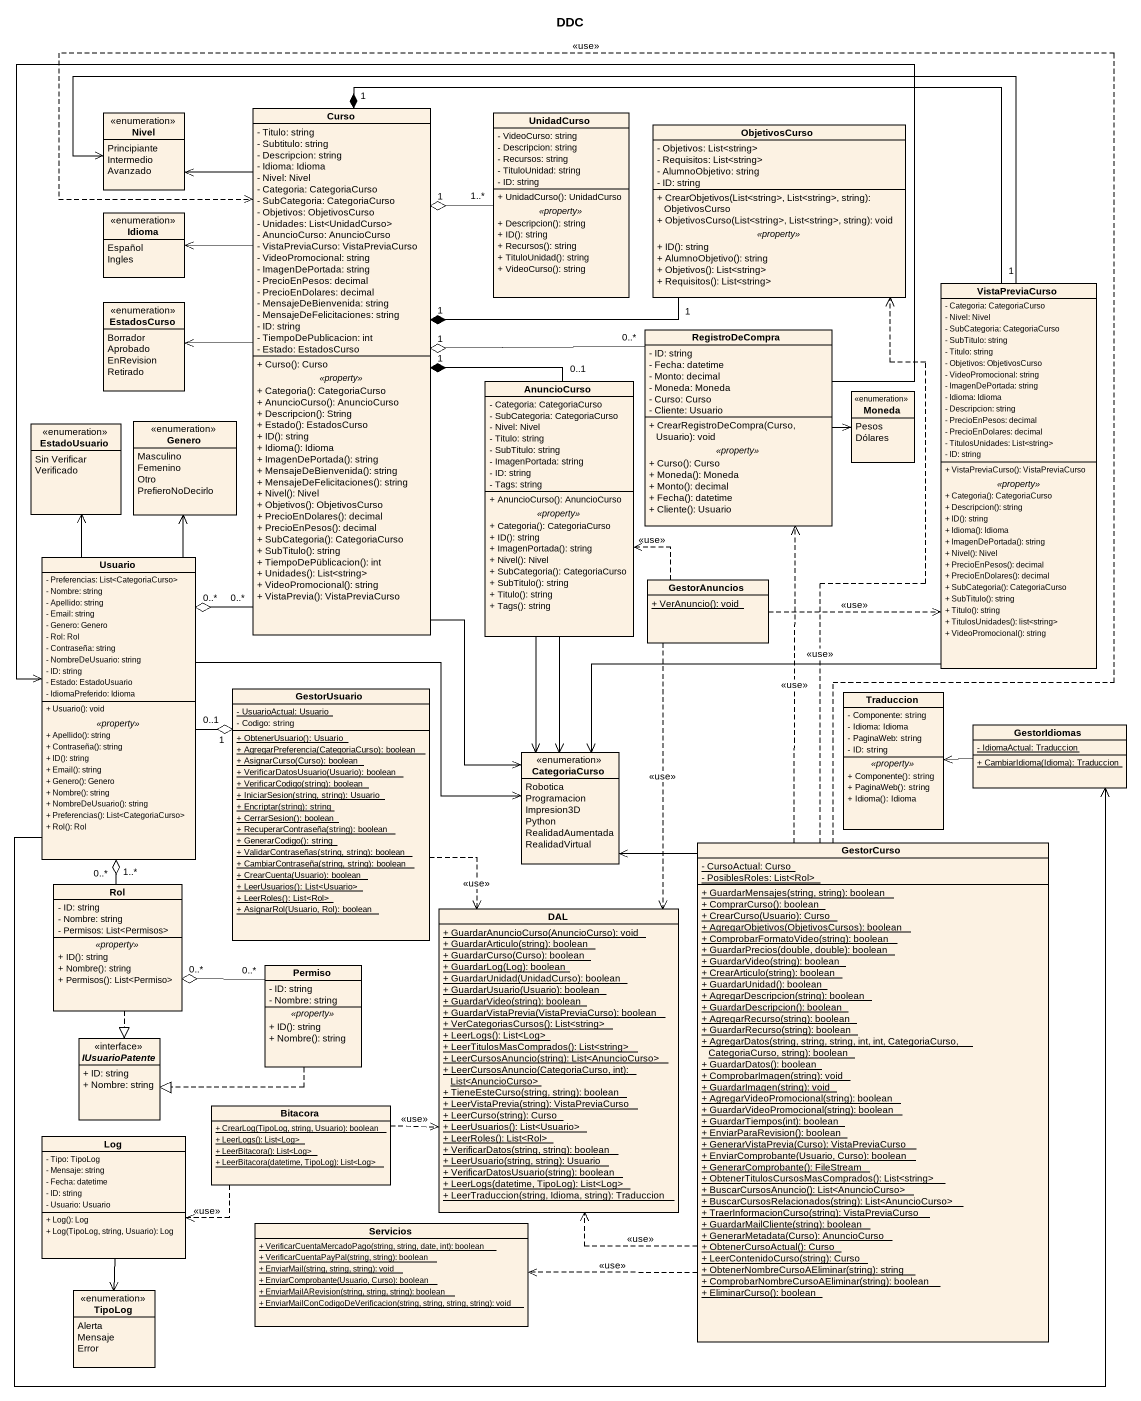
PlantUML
@startuml
title DDC
hide circle
hide empty members
skinparam classAttributeIconSize 0
enum Nivel {
  Principiante
  Intermedio
  Avanzado
}
class Curso {
  - Titulo: string
  - Subtitulo: string
  - Descripcion: string
  - Idioma: Idioma
  - Nivel: Nivel
  - Categoria: CategoriaCurso
  - SubCategoria: CategoriaCurso
  - Objetivos: ObjetivosCurso
  - Unidades: List<UnidadCurso>
  - AnuncioCurso: AnuncioCurso
  - VistaPreviaCurso: VistaPreviaCurso
  - VideoPromocional: string
  - ImagenDePortada: string
  - PrecioEnPesos: decimal
  - PrecioEnDolares: decimal
  - MensajeDeBienvenida: string
  - MensajeDeFelicitaciones: string
  - ID: string
  - TiempoDePublicacion: int
  - Estado: EstadosCurso
  --
  + Curso(): Curso
  .. <<property>> ..
  + Categoria(): CategoriaCurso
  + AnuncioCurso(): AnuncioCurso
  + Descripcion(): String
  + Estado(): EstadosCurso
  + ID(): string
  + Idioma(): Idioma
  + ImagenDePortada(): string
  + MensajeDeBienvenida(): string
  + MensajeDeFelicitaciones(): string
  + Nivel(): Nivel
  + Objetivos(): ObjetivosCurso
  + PrecioEnDolares(): decimal
  + PrecioEnPesos(): decimal
  + SubCategoria(): CategoriaCurso
  + SubTitulo(): string
  + TiempoDePüblicacion(): int
  + Unidades(): List<string>
  + VideoPromocional(): string
  + VistaPrevia(): VistaPreviaCurso
}
class UnidadCurso {
  - VideoCurso: string
  - Descripcion: string
  - Recursos: string
  - TituloUnidad: string
  - ID: string
  --
  + UnidadCurso(): UnidadCurso
  .. <<property>> ..
  + Descripcion(): string
  + ID(): string
  + Recursos(): string
  + TituloUnidad(): string
  + VideoCurso(): string
}
class ObjetivosCurso {
  - Objetivos: List<string>
  - Requisitos: List<string>
  - AlumnoObjetivo: string
  - ID: string
  --
  + CrearObjetivos(List<string>, List<string>, string): ObjetivosCurso
  + ObjetivosCurso(List<string>, List<string>, string): void
  .. <<property>> ..
  + ID(): string
  + AlumnoObjetivo(): string
  + Objetivos(): List<string>
  + Requisitos(): List<string>
}
enum Idioma {
  Español
  Ingles
}
enum EstadosCurso {
  Borrador
  Aprobado
  EnRevision
  Retirado
}
class VistaPreviaCurso {
  - Categoria: CategoriaCurso
  - Nivel: Nivel
  - SubCategoria: CategoriaCurso
  - SubTitulo: string
  - Titulo: string
  - Objetivos: ObjetivosCurso
  - VideoPromocional: string
  - ImagenDePortada: string
  - Idioma: Idioma
  - Descripcion: string
  - PrecioEnPesos: decimal
  - PrecioEnDolares: decimal
  - TitulosUnidades: List<string>
  - ID: string
  --
  + VistaPreviaCurso(): VistaPreviaCurso
  .. <<property>> ..
  + Categoria(): CategoriaCurso
  + Descripcion(): string
  + ID(): string
  + Idioma(): Idioma
  + ImagenDePortada(): string
  + Nivel(): Nivel
  + PrecioEnPesos(): decimal
  + PrecioEnDolares(): decimal
  + SubCategoria(): CategoriaCurso
  + SubTitulo(): string
  + Titulo(): string
  + TitulosUnidades(): list<string>
  + VideoPromocional(): string
}
class RegistroDeCompra {
  - ID: string
  - Fecha: datetime
  - Monto: decimal
  - Moneda: Moneda
  - Curso: Curso
  - Cliente: Usuario
  --
  + CrearRegistroDeCompra(Curso, Usuario): void
  .. <<property>> ..
  + Curso(): Curso
  + Moneda(): Moneda
  + Monto(): decimal
  + Fecha(): datetime
  + Cliente(): Usuario
}
class AnuncioCurso {
  - Categoria: CategoriaCurso
  - SubCategoria: CategoriaCurso
  - Nivel: Nivel
  - Titulo: string
  - SubTitulo: string
  - ImagenPortada: string
  - ID: string
  - Tags: string
  --
  + AnuncioCurso(): AnuncioCurso
  .. <<property>> ..
  + Categoria(): CategoriaCurso
  + ID(): string
  + ImagenPortada(): string
  + Nivel(): Nivel
  + SubCategoria(): CategoriaCurso
  + SubTitulo(): string
  + Titulo(): string
  + Tags(): string
}
enum EstadoUsuario {
  Sin Verificar
  Verificado
}
enum Genero {
  Masculino
  Femenino
  Otro
  PrefieroNoDecirlo
}
enum Moneda {
  Pesos
  Dólares
}
class Usuario {
  - Preferencias: List<CategoriaCurso>
  - Nombre: string
  - Apellido: string
  - Email: string
  - Genero: Genero
  - Rol: Rol
  - Contraseña: string
  - NombreDeUsuario: string
  - ID: string
  - Estado: EstadoUsuario
  - IdiomaPreferido: Idioma
  --
  + Usuario(): void
  .. <<property>> ..
  + Apellido(): string
  + Contraseña(): string
  + ID(): string
  + Email(): string
  + Genero(): Genero
  + Nombre(): string
  + NombreDeUsuario(): string
  + Preferencias(): List<CategoriaCurso>
  + Rol(): Rol
}
class GestorAnuncios {
  {static} + VerAnuncio(): void
}
class GestorUsuario {
  {static} - UsuarioActual: Usuario
  - Codigo: string
  {static} + ObtenerUsuario(): Usuario
  {static} + AgregarPreferencia(CategoriaCurso): boolean
  {static} + AsignarCurso(Curso): boolean
  {static} + VerificarDatosUsuario(Usuario): boolean
  {static} + VerificarCodigo(string): boolean
  {static} + IniciarSesion(string, string): Usuario
  {static} + Encriptar(string): string
  {static} + CerrarSesion(): boolean
  {static} + RecuperarContraseña(string): boolean
  {static} + GenerarCodigo(): string
  {static} + ValidarContraseñas(string, string): boolean
  {static} + CambiarContraseña(string, string): boolean
  {static} + CrearCuenta(Usuario): boolean
  {static} + LeerUsuarios(): List<Usuario>
  {static} + LeerRoles(): List<Rol>
  {static} + AsignarRol(Usuario, Rol): boolean
}
class Traduccion {
  - Componente: string
  - Idioma: Idioma
  - PaginaWeb: string
  - ID: string
  .. <<property>> ..
  + Componente(): string
  + PaginaWeb(): string
  + Idioma(): Idioma
}
enum CategoriaCurso {
  Robotica
  Programacion
  Impresion3D
  Python
  RealidadAumentada
  RealidadVirtual
}
class GestorIdiomas {
  {static} - IdiomaActual: Traduccion
  {static} + CambiarIdioma(Idioma): Traduccion
}
class GestorCurso {
  {static} - CursoActual: Curso
  {static} - PosiblesRoles: List<Rol>
  {static} + GuardarMensajes(string, string): boolean
  {static} + ComprarCurso(): boolean
  {static} + CrearCurso(Usuario): Curso
  {static} + AgregarObjetivos(ObjetivosCursos): boolean
  {static} + ComprobarFormatoVideo(string): boolean
  {static} + GuardarPrecios(double, double): boolean
  {static} + GuardarVideo(string): boolean
  {static} + CrearArticulo(string): boolean
  {static} + GuardarUnidad(): boolean
  {static} + AgregarDescripcion(string): boolean
  {static} + GuardarDescripcion(): boolean
  {static} + AgregarRecurso(string): boolean
  {static} + GuardarRecurso(string): boolean
  {static} + AgregarDatos(string, string, string, int, int, CategoriaCurso, CategoriaCurso, string): boolean
  {static} + GuardarDatos(): boolean
  {static} + ComprobarImagen(string): void
  {static} + GuardarImagen(string): void
  {static} + AgregarVideoPromocional(string): boolean
  {static} + GuardarVideoPromocional(string): boolean
  {static} + GuardarTiempos(int): boolean
  {static} + EnviarParaRevision(): boolean
  {static} + GenerarVistaPrevia(Curso): VistaPreviaCurso
  {static} + EnviarComprobante(Usuario, Curso): boolean
  {static} + GenerarComprobante(): FileStream
  {static} + ObtenerTitulosCursosMasComprados(): List<string>
  {static} + BuscarCursosAnuncio(): List<AnuncioCurso>
  {static} + BuscarCursosRelacionados(string): List<AnuncioCurso>
  {static} + TraerInformacionCurso(string): VistaPreviaCurso
  {static} + GuardarMailCliente(string): boolean
  {static} + GenerarMetadata(Curso): AnuncioCurso
  {static} + ObtenerCursoActual(): Curso
  {static} + LeerContenidoCurso(string): Curso
  {static} + ObtenerNombreCursoAEliminar(string): string
  {static} + ComprobarNombreCursoAEliminar(string): boolean
  {static} + EliminarCurso(): boolean
}
class Rol {
  - ID: string
  - Nombre: string
  - Permisos: List<Permisos>
  .. <<property>> ..
  + ID(): string
  + Nombre(): string
  + Permisos(): List<Permiso>
}
class DAL {
  {static} + GuardarAnuncioCurso(AnuncioCurso): void
  {static} + GuardarArticulo(string): boolean
  {static} + GuardarCurso(Curso): boolean
  {static} + GuardarLog(Log): boolean
  {static} + GuardarUnidad(UnidadCurso): boolean
  {static} + GuardarUsuario(Usuario): boolean
  {static} + GuardarVideo(string): boolean
  {static} + GuardarVistaPrevia(VistaPreviaCurso): boolean
  {static} + VerCategoriasCursos(): List<string>
  {static} + LeerLogs(): List<Log>
  {static} + LeerTitulosMasComprados(): List<string>
  {static} + LeerCursosAnuncio(string): List<AnuncioCurso>
  {static} + LeerCursosAnuncio(CategoriaCurso, int): List<AnuncioCurso>
  {static} + TieneEsteCurso(string, string): boolean
  {static} + LeerVistaPrevia(string): VistaPreviaCurso
  {static} + LeerCurso(string): Curso
  {static} + LeerUsuarios(): List<Usuario>
  {static} + LeerRoles(): List<Rol>
  {static} + VerificarDatos(string, string): boolean
  {static} + LeerUsuario(string, string): Usuario
  {static} + VerificarDatosUsuario(string): boolean
  {static} + LeerLogs(datetime, TipoLog): List<Log>
  {static} + LeerTraduccion(string, Idioma, string): Traduccion
}
class Permiso {
  - ID: string
  - Nombre: string
  .. <<property>> ..
  + ID(): string
  + Nombre(): string
}
interface IUsuarioPatente {
  + ID: string
  + Nombre: string
}
class Bitacora {
  {static} + CrearLog(TipoLog, string, Usuario): boolean
  {static} + LeerLogs(): List<Log>
  {static} + LeerBitacora(): List<Log>
  {static} + LeerBitacora(datetime, TipoLog): List<Log>
}
class Log {
  - Tipo: TipoLog
  - Mensaje: string
  - Fecha: datetime
  - ID: string
  - Usuario: Usuario
  + Log(): Log
  + Log(TipoLog, string, Usuario): Log
}
class Servicios {
  {static} + VerificarCuentaMercadoPago(string, string, date, int): boolean
  {static} + VerificarCuentaPayPal(string, string): boolean
  {static} + EnviarMail(string, string, string): void
  {static} + EnviarComprobante(Usuario, Curso): boolean
  {static} + EnviarMailARevision(string, string, string): boolean
  {static} + EnviarMailConCodigoDeVerificacion(string, string, string, string): void
}
enum TipoLog {
  Alerta
  Mensaje
  Error
}
Curso -up-> Nivel
Curso -up-> Idioma
Curso -left-> EstadosCurso
Curso "0..*" --o "0..*" Usuario
Curso --> CategoriaCurso
UnidadCurso "1..*" --o "1" Curso
ObjetivosCurso "1" -left-* "1" Curso
VistaPreviaCurso -left-> Nivel
VistaPreviaCurso "1" -left-* "1" Curso
VistaPreviaCurso --> CategoriaCurso
RegistroDeCompra "0..*" -left-o "1" Curso
RegistroDeCompra -right-> Moneda
RegistroDeCompra -left-> Usuario
AnuncioCurso "0..1" -up-* "1" Curso
AnuncioCurso --> CategoriaCurso
AnuncioCurso --> CategoriaCurso
Usuario -up-> EstadoUsuario
Usuario -up-> Genero
Usuario "0..1" -right-o "1" GestorUsuario
Usuario -right-> CategoriaCurso
GestorAnuncios .right.> VistaPreviaCurso : <<use>>
GestorAnuncios .up.> AnuncioCurso : <<use>>
GestorAnuncios ..> DAL : <<use>>
GestorUsuario ..> DAL : <<use>>
GestorIdiomas <-left- Usuario
GestorIdiomas -left-> Traduccion
GestorCurso .up.> Curso : <<use>>
GestorCurso .up.> ObjetivosCurso : <<use>>
GestorCurso .up.> RegistroDeCompra : <<use>>
GestorCurso -up-> CategoriaCurso
GestorCurso .left.> DAL : <<use>>
GestorCurso .left.> Servicios : <<use>>
Rol "1..*" -up-o "0..*" Usuario
Rol ..|> IUsuarioPatente
Permiso "0..*" -left-o "0..*" Rol
Permiso .left.|> IUsuarioPatente
Bitacora .right.> DAL : <<use>>
Bitacora .left.> Log : <<use>>
Log --> TipoLog
@enduml
